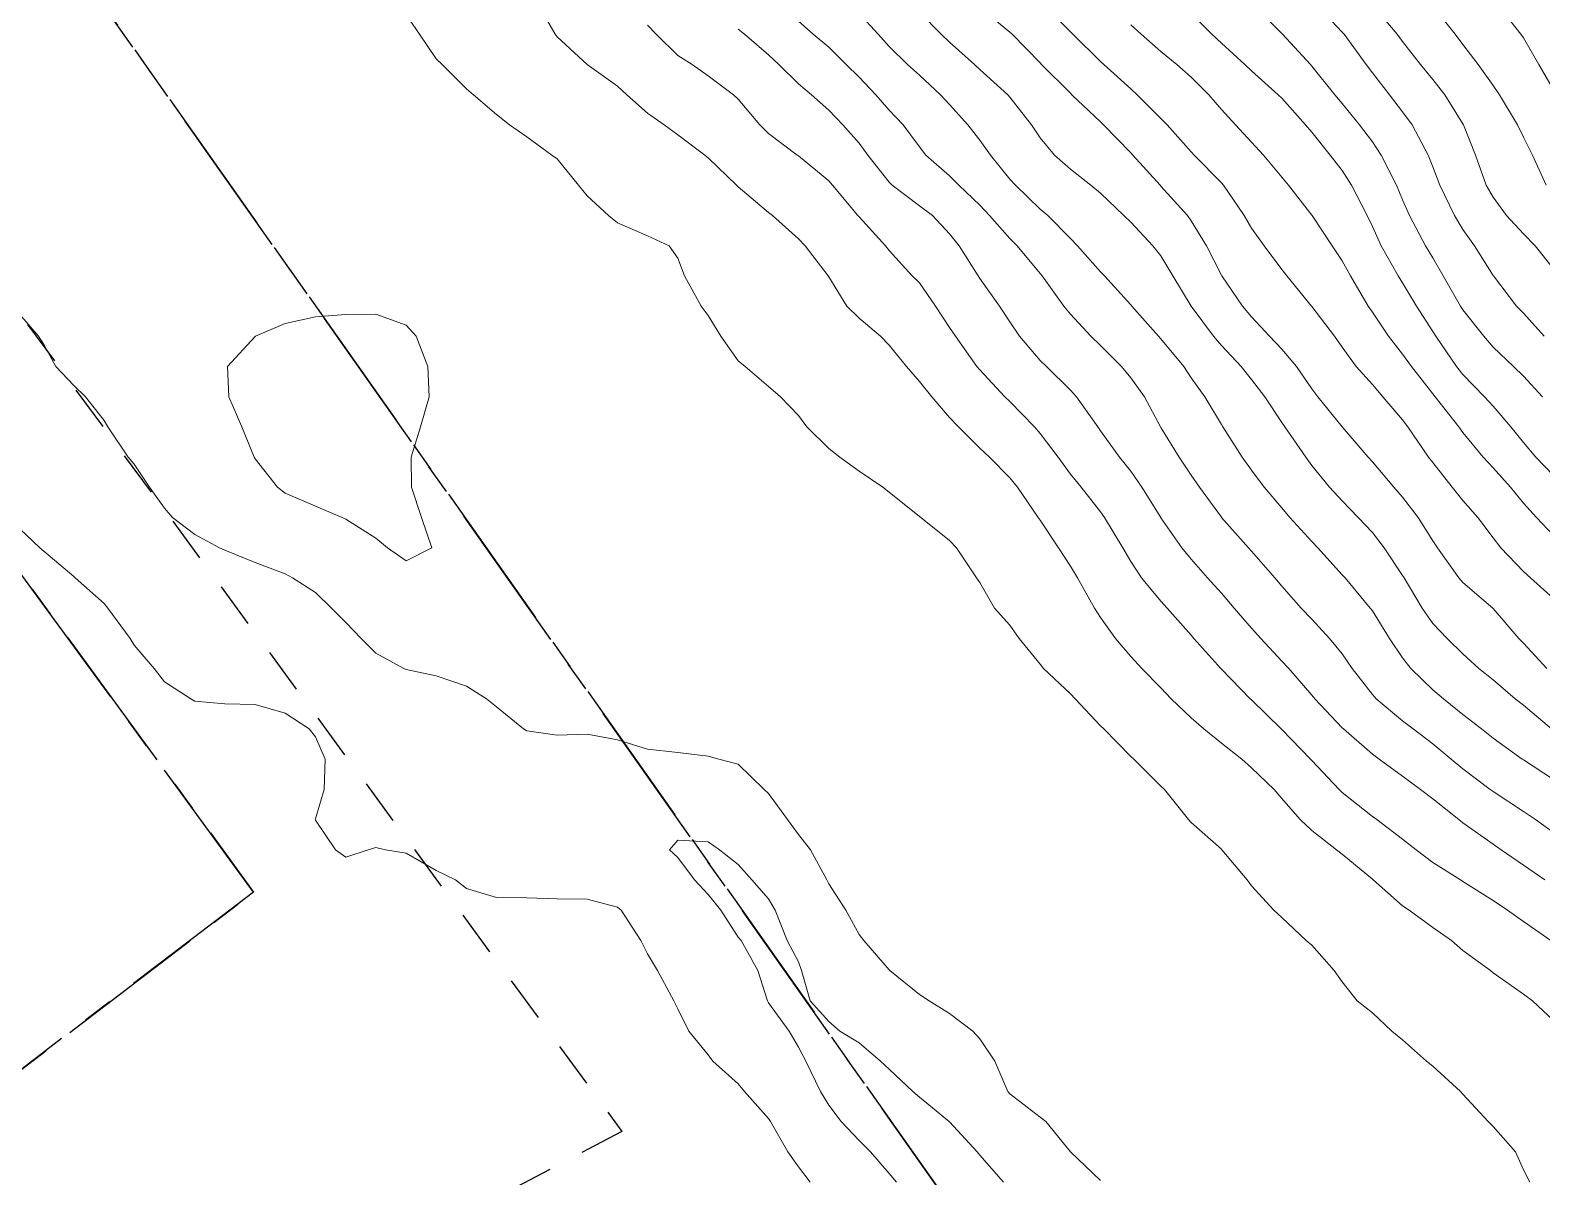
# Model space of a CAD drawing. Header units: centimetres. Extents: x 0 to 642158, y -847 to 649707.
# Drawn here: x 617111.53 to 617136.56, y 620487.84 to 620506.82 of the extents above; entities that cross this region are included whole.
import ezdxf

# ---------------------------------------------------------------- set-up
doc = ezdxf.new("R2010")
doc.units = ezdxf.units.CM
doc.header["$MEASUREMENT"] = 0
doc.linetypes.add('CENTERX2', pattern=[4, 2.5, -0.5, 0.5, -0.5])
doc.linetypes.add('JIS_02_0.7', pattern=[1.35, 0.75, -0.6])
doc.layers.add('SPW_parcellaire cadastral', color=7, linetype='CENTERX2', lineweight=25, true_color=0xff0542)
doc.layers.add('WAL_parcellaire agricole', color=7, linetype='JIS_02_0.7', lineweight=25)
doc.layers.add('WAL_topographie 0.5', color=253, linetype='Continuous', lineweight=20)

msp = doc.modelspace()

# ---------------------------------------------------------------- linework, layer by layer
at = {"layer": 'SPW_parcellaire cadastral'}
for points in [[(617082.838, 620766.859), (617087.915, 620758.877), (617126.08, 620714.089), (617140.94, 620702.104), (617180.2, 620666.244), (617198.721, 620649.645), (617202.743, 620647.528), (617211.738, 620638.85), (617219.57, 620629.325), (617224.544, 620619.8), (617242.443, 620568.633), (617131.683, 620480.394), (616973.114, 620705.004), (617082.838, 620766.859)], [(616966.277, 620698.502), (616965.379, 620699.807), (616973.114, 620705.004), (617131.683, 620480.394), (617089.979, 620446.981), (617077.211, 620463.523), (617115.225, 620492.551), (617093.254, 620522.584), (616966.277, 620698.502)], [(617054.469, 620492.986), (617090.635, 620520.577), (617093.254, 620522.584), (617115.225, 620492.551), (617077.211, 620463.523), (617054.469, 620492.986)]]:
    msp.add_lwpolyline(points, dxfattribs=at)
at = {"layer": 'WAL_parcellaire agricole'}
msp.add_lwpolyline([(616888.924, 620453.383), (616904.922, 620465.135), (616939.597, 620481.406), (616952.752, 620489.723), (616960.585, 620495.057), (616961.919, 620491.891), (616970.72, 620479.292), (616974.82, 620476.693), (617092.413, 620526.906), (617110.683, 620503.035), (617121.325, 620488.587), (617112.418, 620483.909), (617087.586, 620473.072), (617062.422, 620453.403)], dxfattribs=at)
at = {"layer": 'WAL_topographie 0.5'}
for points in [[(617136.75, 620490.425), (617136.4, 620490.75), (617136.25, 620490.862), (617135.75, 620491.215), (617135.705, 620491.25), (617135.25, 620491.585), (617135.058, 620491.75), (617134.75, 620491.961), (617134.359, 620492.25), (617134.25, 620492.323), (617133.763, 620492.75), (617133.75, 620492.761), (617133.25, 620493.179), (617133.158, 620493.25), (617132.75, 620493.571), (617132.556, 620493.75), (617132.25, 620494.101), (617132.125, 620494.25), (617131.75, 620494.609), (617131.587, 620494.75), (617131.25, 620495.014), (617130.958, 620495.25), (617130.75, 620495.434), (617130.416, 620495.75), (617130.25, 620495.929), (617129.931, 620496.25), (617129.75, 620496.449), (617129.496, 620496.75), (617129.25, 620497.097), (617129.15, 620497.25), (617128.865, 620497.75), (617128.75, 620497.946), (617128.553, 620498.25), (617128.25, 620498.705), (617128.219, 620498.75), (617127.873, 620499.25), (617127.75, 620499.409), (617127.409, 620499.75), (617127.25, 620499.901), (617126.896, 620500.25), (617126.75, 620500.406), (617126.456, 620500.75), (617126.25, 620501.003), (617126.034, 620501.25), (617125.75, 620501.606), (617125.605, 620501.75), (617125.25, 620502.051), (617125.05, 620502.25), (617124.75, 620502.732), (617124.738, 620502.75), (617124.359, 620503.25), (617124.25, 620503.366), (617123.816, 620503.75), (617123.75, 620503.799), (617123.25, 620504.224), (617123.222, 620504.25), (617122.75, 620504.707), (617122.698, 620504.75), (617122.25, 620505.085), (617122.022, 620505.25), (617121.75, 620505.445), (617121.403, 620505.75), (617121.25, 620505.889), (617120.75, 620506.247), (617120.746, 620506.25), (617120.25, 620506.71), (617120.22, 620506.75), (617119.931, 620507.25)], [(617136.75, 620497.41), (617136.37, 620497.75), (617136.25, 620497.857), (617135.875, 620498.25), (617135.75, 620498.416), (617135.495, 620498.75), (617135.25, 620499.032), (617135.074, 620499.25), (617134.75, 620499.659), (617134.681, 620499.75), (617134.336, 620500.25), (617134.25, 620500.368), (617133.924, 620500.75), (617133.75, 620500.95), (617133.484, 620501.25), (617133.25, 620501.572), (617133.121, 620501.75), (617132.75, 620502.243), (617132.744, 620502.25), (617132.334, 620502.75), (617132.25, 620502.856), (617131.958, 620503.25), (617131.75, 620503.539), (617131.626, 620503.75), (617131.286, 620504.25), (617131.25, 620504.29), (617130.797, 620504.75), (617130.75, 620504.802), (617130.353, 620505.25), (617130.25, 620505.356), (617129.858, 620505.75), (617129.75, 620505.845), (617129.304, 620506.25), (617129.25, 620506.301), (617128.791, 620506.75), (617128.75, 620506.79), (617128.287, 620507.25)], [(617136.569, 620500.75), (617136.25, 620501.089), (617136.086, 620501.25), (617135.75, 620501.569), (617135.593, 620501.75), (617135.25, 620502.186), (617135.209, 620502.25), (617134.92, 620502.75), (617134.75, 620503.047), (617134.631, 620503.25), (617134.366, 620503.75), (617134.25, 620504.008), (617134.147, 620504.25), (617133.896, 620504.75), (617133.75, 620504.967), (617133.538, 620505.25), (617133.25, 620505.606), (617133.128, 620505.75), (617132.75, 620506.224), (617132.726, 620506.25), (617132.264, 620506.75), (617132.25, 620506.763), (617131.767, 620507.25)], [(617136.592, 620501.75), (617136.25, 620502.133), (617136.138, 620502.25), (617135.756, 620502.75), (617135.75, 620502.757), (617135.443, 620503.25), (617135.25, 620503.516), (617135.11, 620503.75), (617134.866, 620504.25), (617134.75, 620504.558), (617134.673, 620504.75), (617134.41, 620505.25), (617134.25, 620505.467), (617134.033, 620505.75), (617133.75, 620506.112), (617133.645, 620506.25), (617133.281, 620506.75), (617133.25, 620506.785), (617132.812, 620507.25)], [(617136.75, 620502.869), (617136.445, 620503.25), (617136.25, 620503.448), (617135.971, 620503.75), (617135.75, 620504.054), (617135.635, 620504.25), (617135.46, 620504.75), (617135.261, 620505.25), (617135.25, 620505.269), (617134.95, 620505.75), (617134.75, 620506.002), (617134.546, 620506.25), (617134.25, 620506.628), (617134.158, 620506.75), (617133.75, 620507.232)], [(617136.75, 620505.831), (617136.507, 620506.25), (617136.25, 620506.69), (617136.209, 620506.75), (617135.816, 620507.25)], [(617136.36, 620487.75), (617136.25, 620487.95), (617136.12, 620488.25), (617135.75, 620488.671), (617135.67, 620488.75), (617135.25, 620489.205), (617135.207, 620489.25), (617134.75, 620489.667), (617134.649, 620489.75), (617134.25, 620490.105), (617134.075, 620490.25), (617133.75, 620490.553), (617133.5, 620490.75), (617133.25, 620491.065), (617133.117, 620491.25), (617132.75, 620491.673), (617132.655, 620491.75), (617132.25, 620492.131), (617132.121, 620492.25), (617131.75, 620492.654), (617131.679, 620492.75), (617131.257, 620493.25), (617131.25, 620493.258), (617130.75, 620493.699), (617130.708, 620493.75), (617130.306, 620494.25), (617130.25, 620494.302), (617129.802, 620494.75), (617129.75, 620494.794), (617129.302, 620495.25), (617129.25, 620495.304), (617128.828, 620495.75), (617128.75, 620495.833), (617128.302, 620496.25), (617128.25, 620496.32), (617127.902, 620496.75), (617127.75, 620496.969), (617127.496, 620497.25), (617127.25, 620497.675), (617127.197, 620497.75), (617126.863, 620498.25), (617126.75, 620498.368), (617126.271, 620498.75), (617126.25, 620498.767), (617125.75, 620499.17), (617125.647, 620499.25), (617125.25, 620499.517), (617124.933, 620499.75), (617124.75, 620499.892), (617124.387, 620500.25), (617124.25, 620500.44), (617123.95, 620500.75), (617123.75, 620500.917), (617123.363, 620501.25), (617123.25, 620501.346), (617122.964, 620501.75), (617122.75, 620502.094), (617122.635, 620502.25), (617122.358, 620502.75), (617122.25, 620503.045), (617122.105, 620503.25), (617121.75, 620503.415), (617121.25, 620503.63), (617121.102, 620503.75), (617120.75, 620504.074), (617120.608, 620504.25), (617120.25, 620504.688), (617120.165, 620504.75), (617119.75, 620505.05), (617119.46, 620505.25), (617119.25, 620505.419), (617118.869, 620505.75), (617118.75, 620505.849), (617118.349, 620506.25), (617118.25, 620506.343), (617117.974, 620506.75), (617117.75, 620507.074)], [(617136.75, 620494.413), (617136.25, 620494.737), (617136.231, 620494.75), (617135.75, 620495.096), (617135.556, 620495.25), (617135.25, 620495.492), (617134.929, 620495.75), (617134.75, 620495.9), (617134.387, 620496.25), (617134.25, 620496.43), (617134.036, 620496.75), (617133.75, 620497.204), (617133.715, 620497.25), (617133.298, 620497.75), (617133.25, 620497.804), (617132.848, 620498.25), (617132.75, 620498.354), (617132.386, 620498.75), (617132.25, 620498.909), (617131.959, 620499.25), (617131.75, 620499.534), (617131.592, 620499.75), (617131.274, 620500.25), (617131.25, 620500.29), (617130.978, 620500.75), (617130.75, 620501.065), (617130.626, 620501.25), (617130.25, 620501.706), (617130.21, 620501.75), (617129.768, 620502.25), (617129.75, 620502.273), (617129.314, 620502.75), (617129.25, 620502.817), (617128.868, 620503.25), (617128.75, 620503.368), (617128.376, 620503.75), (617128.25, 620503.856), (617127.84, 620504.25), (617127.75, 620504.353), (617127.428, 620504.75), (617127.25, 620504.999), (617127.053, 620505.25), (617126.75, 620505.589), (617126.6, 620505.75), (617126.25, 620506.073), (617126.051, 620506.25), (617125.75, 620506.547), (617125.569, 620506.75), (617125.25, 620507.091)], [(617136.717, 620495.25), (617136.25, 620495.642), (617136.114, 620495.75), (617135.75, 620496.061), (617135.512, 620496.25), (617135.25, 620496.495), (617134.99, 620496.75), (617134.75, 620496.995), (617134.575, 620497.25), (617134.274, 620497.75), (617134.25, 620497.792), (617133.948, 620498.25), (617133.75, 620498.504), (617133.515, 620498.75), (617133.25, 620499.024), (617133.042, 620499.25), (617132.75, 620499.611), (617132.646, 620499.75), (617132.298, 620500.25), (617132.25, 620500.322), (617131.969, 620500.75), (617131.75, 620501.035), (617131.576, 620501.25), (617131.25, 620501.597), (617131.118, 620501.75), (617130.75, 620502.249), (617130.749, 620502.25), (617130.445, 620502.75), (617130.25, 620503.084), (617130.115, 620503.25), (617129.75, 620503.638), (617129.637, 620503.75), (617129.25, 620504.117), (617129.086, 620504.25), (617128.75, 620504.518), (617128.489, 620504.75), (617128.25, 620505.035), (617128.106, 620505.25), (617127.75, 620505.706), (617127.712, 620505.75), (617127.25, 620506.166), (617127.16, 620506.25), (617126.75, 620506.618), (617126.611, 620506.75), (617126.25, 620507.113)], [(617136.641, 620496.25), (617136.25, 620496.67), (617136.176, 620496.75), (617135.75, 620497.244), (617135.743, 620497.25), (617135.25, 620497.673), (617135.181, 620497.75), (617134.829, 620498.25), (617134.75, 620498.366), (617134.509, 620498.75), (617134.25, 620499.085), (617134.105, 620499.25), (617133.75, 620499.671), (617133.681, 620499.75), (617133.251, 620500.25), (617133.25, 620500.252), (617132.847, 620500.75), (617132.75, 620500.881), (617132.495, 620501.25), (617132.25, 620501.537), (617132.049, 620501.75), (617131.75, 620502.072), (617131.601, 620502.25), (617131.258, 620502.75), (617131.25, 620502.764), (617131.002, 620503.25), (617130.75, 620503.663), (617130.687, 620503.75), (617130.25, 620504.233), (617130.234, 620504.25), (617129.784, 620504.75), (617129.75, 620504.787), (617129.299, 620505.25), (617129.25, 620505.299), (617128.776, 620505.75), (617128.75, 620505.773), (617128.273, 620506.25), (617128.25, 620506.275), (617127.784, 620506.75), (617127.75, 620506.783), (617127.25, 620507.193)], [(617136.75, 620499.445), (617136.458, 620499.75), (617136.25, 620499.993), (617136.044, 620500.25), (617135.75, 620500.593), (617135.607, 620500.75), (617135.25, 620501.115), (617135.141, 620501.25), (617134.8, 620501.75), (617134.75, 620501.831), (617134.479, 620502.25), (617134.25, 620502.635), (617134.18, 620502.75), (617133.895, 620503.25), (617133.75, 620503.57), (617133.662, 620503.75), (617133.406, 620504.25), (617133.25, 620504.494), (617133.054, 620504.75), (617132.75, 620505.13), (617132.645, 620505.25), (617132.25, 620505.69), (617132.192, 620505.75), (617131.75, 620506.145), (617131.637, 620506.25), (617131.25, 620506.605), (617131.093, 620506.75), (617130.75, 620507.096)], [(617136.628, 620504.25), (617136.402, 620504.75), (617136.25, 620505.046), (617136.154, 620505.25), (617135.854, 620505.75), (617135.75, 620505.903), (617135.502, 620506.25), (617135.25, 620506.58), (617135.122, 620506.75), (617134.75, 620507.216)], [(617136.703, 620491.75), (617136.25, 620492.065), (617135.987, 620492.25), (617135.75, 620492.408), (617135.25, 620492.726), (617135.21, 620492.75), (617134.75, 620493.041), (617134.475, 620493.25), (617134.25, 620493.428), (617133.823, 620493.75), (617133.75, 620493.802), (617133.25, 620494.201), (617133.198, 620494.25), (617132.75, 620494.726), (617132.728, 620494.75), (617132.25, 620495.241), (617132.239, 620495.25), (617131.75, 620495.732), (617131.729, 620495.75), (617131.25, 620496.24), (617131.24, 620496.25), (617130.795, 620496.75), (617130.75, 620496.802), (617130.355, 620497.25), (617130.25, 620497.366), (617129.928, 620497.75), (617129.75, 620498.02), (617129.616, 620498.25), (617129.315, 620498.75), (617129.25, 620498.842), (617128.928, 620499.25), (617128.75, 620499.468), (617128.546, 620499.75), (617128.25, 620500.14), (617128.154, 620500.25), (617127.75, 620500.669), (617127.666, 620500.75), (617127.25, 620501.194), (617127.202, 620501.25), (617126.845, 620501.75), (617126.75, 620501.896), (617126.514, 620502.25), (617126.25, 620502.636), (617126.132, 620502.75), (617125.75, 620503.172), (617125.687, 620503.25), (617125.25, 620503.725), (617125.231, 620503.75), (617124.812, 620504.25), (617124.75, 620504.324), (617124.25, 620504.735), (617124.227, 620504.75), (617123.75, 620505.105), (617123.608, 620505.25), (617123.25, 620505.677), (617123.171, 620505.75), (617122.75, 620506.062), (617122.486, 620506.25), (617122.25, 620506.401), (617121.894, 620506.75), (617121.75, 620506.901)], [(617136.606, 620492.75), (617136.25, 620492.995), (617135.883, 620493.25), (617135.75, 620493.344), (617135.25, 620493.698), (617135.183, 620493.75), (617134.75, 620494.092), (617134.545, 620494.25), (617134.25, 620494.469), (617133.865, 620494.75), (617133.75, 620494.833), (617133.27, 620495.25), (617133.25, 620495.27), (617132.8, 620495.75), (617132.75, 620495.812), (617132.365, 620496.25), (617132.25, 620496.374), (617131.903, 620496.75), (617131.75, 620496.92), (617131.462, 620497.25), (617131.25, 620497.496), (617131.022, 620497.75), (617130.75, 620498.062), (617130.596, 620498.25), (617130.25, 620498.746), (617130.248, 620498.75), (617129.935, 620499.25), (617129.75, 620499.515), (617129.564, 620499.75), (617129.25, 620500.187), (617129.203, 620500.25), (617128.851, 620500.75), (617128.75, 620500.86), (617128.353, 620501.25), (617128.25, 620501.351), (617127.905, 620501.75), (617127.75, 620501.988), (617127.578, 620502.25), (617127.25, 620502.708), (617127.223, 620502.75), (617126.906, 620503.25), (617126.75, 620503.448), (617126.466, 620503.75), (617126.25, 620503.91), (617125.8, 620504.25), (617125.75, 620504.301), (617125.395, 620504.75), (617125.25, 620504.948), (617124.981, 620505.25), (617124.75, 620505.493), (617124.461, 620505.75), (617124.25, 620505.927), (617123.923, 620506.25), (617123.75, 620506.411), (617123.353, 620506.75), (617123.25, 620506.836)], [(617136.75, 620493.538), (617136.452, 620493.75), (617136.25, 620493.883), (617135.75, 620494.214), (617135.701, 620494.25), (617135.25, 620494.589), (617135.053, 620494.75), (617134.75, 620495.002), (617134.423, 620495.25), (617134.25, 620495.386), (617133.812, 620495.75), (617133.75, 620495.822), (617133.418, 620496.25), (617133.25, 620496.492), (617133.041, 620496.75), (617132.75, 620497.067), (617132.572, 620497.25), (617132.25, 620497.612), (617132.134, 620497.75), (617131.75, 620498.191), (617131.698, 620498.25), (617131.254, 620498.75), (617131.25, 620498.755), (617130.89, 620499.25), (617130.75, 620499.453), (617130.551, 620499.75), (617130.25, 620500.24), (617130.244, 620500.25), (617129.978, 620500.75), (617129.75, 620501.064), (617129.598, 620501.25), (617129.25, 620501.597), (617129.087, 620501.75), (617128.75, 620502.114), (617128.643, 620502.25), (617128.28, 620502.75), (617128.25, 620502.787), (617127.868, 620503.25), (617127.75, 620503.371), (617127.412, 620503.75), (617127.25, 620503.923), (617126.903, 620504.25), (617126.75, 620504.405), (617126.357, 620504.75), (617126.25, 620504.884), (617125.983, 620505.25), (617125.75, 620505.494), (617125.527, 620505.75), (617125.25, 620506.039), (617125.039, 620506.25), (617124.75, 620506.536), (617124.49, 620506.75), (617124.25, 620506.969)], [(617136.75, 620498.455), (617136.468, 620498.75), (617136.25, 620498.99), (617136.035, 620499.25), (617135.75, 620499.571), (617135.586, 620499.75), (617135.25, 620500.159), (617135.182, 620500.25), (617134.788, 620500.75), (617134.75, 620500.797), (617134.397, 620501.25), (617134.25, 620501.456), (617134.016, 620501.75), (617133.75, 620502.148), (617133.682, 620502.25), (617133.386, 620502.75), (617133.25, 620503), (617133.084, 620503.25), (617132.754, 620503.75), (617132.75, 620503.755), (617132.359, 620504.25), (617132.25, 620504.383), (617131.947, 620504.75), (617131.75, 620504.961), (617131.482, 620505.25), (617131.25, 620505.506), (617131.042, 620505.75), (617130.75, 620506.042), (617130.513, 620506.25), (617130.25, 620506.466), (617129.922, 620506.75), (617129.75, 620506.908)], [(617129.25, 620487.778), (617128.75, 620488.25), (617128.75, 620488.25), (617128.345, 620488.75), (617128.25, 620488.824), (617127.75, 620489.209), (617127.715, 620489.25), (617127.497, 620489.75), (617127.25, 620490.122), (617127.135, 620490.25), (617126.75, 620490.538), (617126.413, 620490.75), (617126.25, 620490.854), (617125.763, 620491.25), (617125.75, 620491.262), (617125.332, 620491.75), (617125.25, 620491.849), (617125.031, 620492.25), (617124.75, 620492.687), (617124.719, 620492.75), (617124.444, 620493.25), (617124.25, 620493.505), (617124.065, 620493.75), (617123.75, 620494.183), (617123.679, 620494.25), (617123.25, 620494.666), (617122.931, 620494.75), (617122.75, 620494.8), (617122.25, 620494.859), (617121.75, 620494.915), (617121.25, 620495.071), (617120.75, 620495.164), (617120.25, 620495.148), (617119.75, 620495.219), (617119.694, 620495.25), (617119.25, 620495.619), (617119.081, 620495.75), (617118.75, 620495.958), (617118.25, 620496.132), (617117.75, 620496.234), (617117.714, 620496.25), (617117.25, 620496.502), (617117.004, 620496.75), (617116.75, 620497.011), (617116.514, 620497.25), (617116.25, 620497.508), (617115.867, 620497.75), (617115.75, 620497.817), (617115.25, 620498.006), (617114.75, 620498.21), (617114.659, 620498.25), (617114.25, 620498.469), (617113.882, 620498.75), (617113.75, 620498.904), (617113.504, 620499.25), (617113.25, 620499.635), (617113.149, 620499.75), (617112.812, 620500.25), (617112.75, 620500.356), (617112.443, 620500.75), (617112.25, 620500.936), (617111.952, 620501.25), (617111.75, 620501.614), (617111.665, 620501.75), (617111.25, 620502.234)], [(617118.174, 620498.25), (617117.75, 620498.031), (617117.44, 620498.25), (617117.25, 620498.406), (617116.75, 620498.723), (617116.694, 620498.75), (617116.25, 620498.939), (617115.75, 620499.153), (617115.623, 620499.25), (617115.25, 620499.724), (617115.235, 620499.75), (617115.028, 620500.25), (617114.816, 620500.75), (617114.792, 620501.25), (617115.25, 620501.747), (617115.256, 620501.75), (617115.75, 620501.964), (617116.25, 620502.073), (617116.75, 620502.109), (617117.25, 620502.119), (617117.75, 620501.934), (617117.916, 620501.75), (617118.11, 620501.25), (617118.133, 620500.75), (617117.987, 620500.25), (617117.836, 620499.75), (617117.841, 620499.25), (617118.006, 620498.75), (617118.174, 620498.25)], [(617111.25, 620498.664), (617111.686, 620498.25), (617111.75, 620498.192), (617112.25, 620497.773), (617112.273, 620497.75), (617112.75, 620497.325), (617112.812, 620497.25), (617113.179, 620496.75), (617113.25, 620496.639), (617113.578, 620496.25), (617113.75, 620496.03), (617114.187, 620495.75), (617114.25, 620495.709), (617114.75, 620495.668), (617115.25, 620495.653), (617115.75, 620495.511), (617116.144, 620495.25), (617116.25, 620495.119), (617116.413, 620494.75), (617116.393, 620494.25), (617116.25, 620493.763), (617116.245, 620493.75), (617116.25, 620493.738), (617116.583, 620493.25), (617116.75, 620493.127), (617117.12, 620493.25), (617117.25, 620493.286), (617117.409, 620493.25), (617117.75, 620493.196), (617118.25, 620492.907), (617118.57, 620492.75), (617118.75, 620492.61), (617119.25, 620492.458), (617119.75, 620492.452), (617120.25, 620492.44), (617120.75, 620492.434), (617121.25, 620492.299), (617121.311, 620492.25), (617121.639, 620491.75), (617121.75, 620491.529), (617121.911, 620491.25), (617122.183, 620490.75), (617122.25, 620490.615), (617122.434, 620490.25), (617122.75, 620489.853), (617122.832, 620489.75), (617123.25, 620489.373), (617123.353, 620489.25), (617123.75, 620488.802), (617123.784, 620488.75), (617124.074, 620488.25), (617124.25, 620488), (617124.44, 620487.75)], [(617127.644, 620487.75), (617127.25, 620488.193), (617127.204, 620488.25), (617126.75, 620488.745), (617126.744, 620488.75), (617126.25, 620489.155), (617126.139, 620489.25), (617125.75, 620489.618), (617125.605, 620489.75), (617125.25, 620490.054), (617124.934, 620490.25), (617124.75, 620490.41), (617124.442, 620490.75), (617124.298, 620491.25), (617124.25, 620491.393), (617124.059, 620491.75), (617123.861, 620492.25), (617123.75, 620492.437), (617123.478, 620492.75), (617123.25, 620493.004), (617122.94, 620493.25), (617122.75, 620493.381), (617122.25, 620493.41), (617122.113, 620493.25), (617122.25, 620493.124), (617122.527, 620492.75), (617122.75, 620492.508), (617122.964, 620492.25), (617123.25, 620491.802), (617123.299, 620491.75), (617123.575, 620491.25), (617123.733, 620490.75), (617123.75, 620490.717), (617124.091, 620490.25), (617124.25, 620489.98), (617124.37, 620489.75), (617124.612, 620489.25), (617124.75, 620489.025), (617124.955, 620488.75), (617125.25, 620488.438), (617125.438, 620488.25), (617125.75, 620487.891), (617125.871, 620487.75)]]:
    msp.add_lwpolyline(points, dxfattribs=at)

doc.saveas('drawing.dxf')
